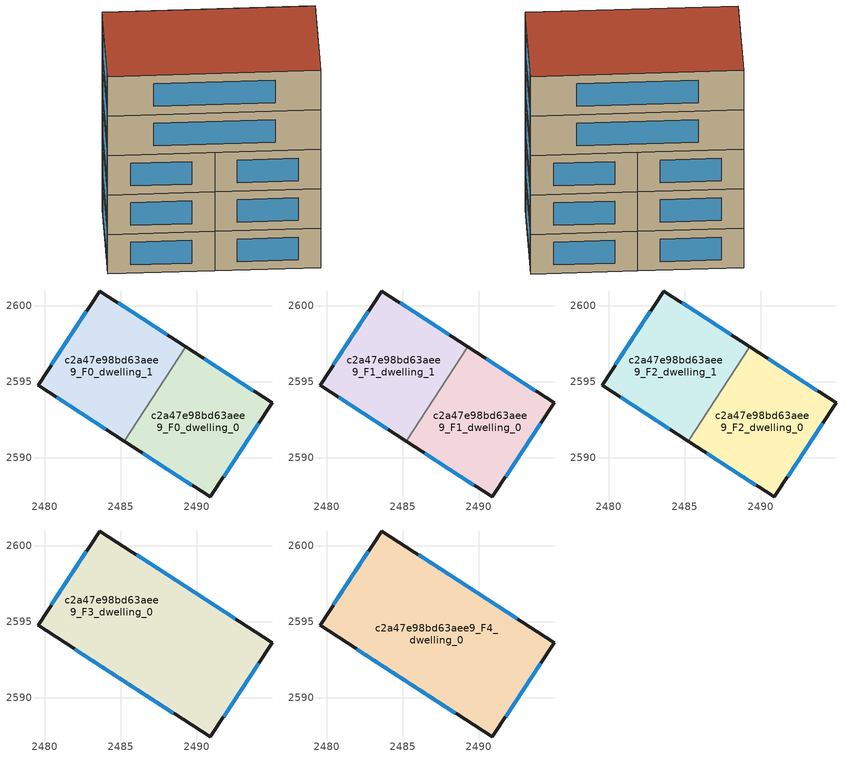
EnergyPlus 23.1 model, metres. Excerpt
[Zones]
c2a47e98bd63aee9_F0_dwelling_0
 floor ground (EU_floor_Construction): 2494.94,2593.61 2490.89,2587.43 2485.24,2591.09 2489.26,2597.29 z0
 wall outside (EU_wall_Construction): 2485.24,2591.09 2490.89,2587.43 2494.94,2593.61 2489.26,2597.29 z0:3
 wall to c2a47e98bd63aee9_F0_dwelling_1 (EU_wall_Construction): 2489.26,2597.29 2485.24,2591.09 z0:3
 window (EU_Window_Construction): 2493.73,2594.4 2490.48,2596.51 / 2491.76,2588.75 2494.07,2592.29 / 2486.45,2590.31 2489.68,2588.21 z0.64:2.36
c2a47e98bd63aee9_F0_dwelling_1
 floor ground (EU_floor_Construction): 2489.26,2597.29 2485.24,2591.09 2479.56,2594.78 2483.61,2600.96 z0
 wall outside (EU_wall_Construction): 2489.26,2597.29 2483.61,2600.96 2479.56,2594.78 2485.24,2591.09 z0:3
 window (EU_Window_Construction): 2480.78,2593.99 2484.02,2591.88 / 2482.74,2599.64 2480.43,2596.1 / 2488.05,2598.08 2484.82,2600.17 z0.64:2.36
c2a47e98bd63aee9_F1_dwelling_0
 floor to c2a47e98bd63aee9_F0_dwelling_0 (EU_floor_Construction): 2494.94,2593.61 2490.89,2587.43 2485.24,2591.09 2489.26,2597.29 z3
 wall outside (EU_wall_Construction): 2485.24,2591.09 2490.89,2587.43 2494.94,2593.61 2489.26,2597.29 z3:6
 wall to c2a47e98bd63aee9_F1_dwelling_1 (EU_wall_Construction): 2489.26,2597.29 2485.24,2591.09 z3:6
 window (EU_Window_Construction): 2493.73,2594.4 2490.48,2596.51 / 2491.76,2588.75 2494.07,2592.29 / 2486.45,2590.31 2489.68,2588.21 z3.64:5.36
c2a47e98bd63aee9_F1_dwelling_1
 floor to c2a47e98bd63aee9_F0_dwelling_1 (EU_floor_Construction): 2489.26,2597.29 2485.24,2591.09 2479.56,2594.78 2483.61,2600.96 z3
 wall outside (EU_wall_Construction): 2489.26,2597.29 2483.61,2600.96 2479.56,2594.78 2485.24,2591.09 z3:6
 window (EU_Window_Construction): 2480.78,2593.99 2484.02,2591.88 / 2482.74,2599.64 2480.43,2596.1 / 2488.05,2598.08 2484.82,2600.17 z3.64:5.36
c2a47e98bd63aee9_F2_dwelling_0
 floor to c2a47e98bd63aee9_F1_dwelling_0 (EU_floor_Construction): 2494.94,2593.61 2490.89,2587.43 2485.24,2591.09 2489.26,2597.29 z6
 wall outside (EU_wall_Construction): 2485.24,2591.09 2490.89,2587.43 2494.94,2593.61 2489.26,2597.29 z6:9
 wall to c2a47e98bd63aee9_F2_dwelling_1 (EU_wall_Construction): 2489.26,2597.29 2485.24,2591.09 z6:9
 window (EU_Window_Construction): 2493.73,2594.4 2490.48,2596.51 / 2491.76,2588.75 2494.07,2592.29 / 2486.45,2590.31 2489.68,2588.21 z6.64:8.36
c2a47e98bd63aee9_F2_dwelling_1
 floor to c2a47e98bd63aee9_F1_dwelling_1 (EU_floor_Construction): 2489.26,2597.29 2485.24,2591.09 2479.56,2594.78 2483.61,2600.96 z6
 wall outside (EU_wall_Construction): 2489.26,2597.29 2483.61,2600.96 2479.56,2594.78 2485.24,2591.09 z6:9
 window (EU_Window_Construction): 2480.78,2593.99 2484.02,2591.88 / 2482.74,2599.64 2480.43,2596.1 / 2488.05,2598.08 2484.82,2600.17 z6.64:8.36
c2a47e98bd63aee9_F3_dwelling_0
 floor to c2a47e98bd63aee9_F2_dwelling_0 (EU_floor_Construction): 2494.94,2593.61 2490.89,2587.43 2485.24,2591.09 2489.26,2597.29 z9
 floor to c2a47e98bd63aee9_F2_dwelling_1 (EU_floor_Construction): 2489.26,2597.29 2485.24,2591.09 2479.56,2594.78 2483.61,2600.96 z9
 wall outside (EU_wall_Construction): 2494.94,2593.61 2483.61,2600.96 2479.56,2594.78 2490.89,2587.43 2494.94,2593.61 z9:12
 window (EU_Window_Construction): 2492.51,2595.19 2486.04,2599.39 / 2491.76,2588.75 2494.07,2592.29 / 2481.99,2593.2 2488.47,2589 / 2482.74,2599.64 2480.43,2596.1 z9.64:11.36
c2a47e98bd63aee9_F4_dwelling_0
 floor to c2a47e98bd63aee9_F3_dwelling_0 (EU_floor_Construction): 2494.94,2593.61 2490.89,2587.43 2479.56,2594.78 2483.61,2600.96 z12
 wall outside (EU_wall_Construction): 2494.94,2593.61 2483.61,2600.96 2479.56,2594.78 2490.89,2587.43 2494.94,2593.61 z12:15
 window (EU_Window_Construction): 2492.51,2595.19 2486.04,2599.39 / 2491.76,2588.75 2494.07,2592.29 / 2481.99,2593.2 2488.47,2589 / 2482.74,2599.64 2480.43,2596.1 z12.64:14.36
 roof outside (EU_roof_Construction): 2490.89,2587.43 2494.94,2593.61 2483.61,2600.96 2479.56,2594.78 z15
[Building]
EU S2 Campaign: North Axis=0; Terrain=City; Solar Distribution=FullExterior
[Site:Location]
Yerevan-Zvartnots.Intl.AP: Latitude=40.15; Longitude=44.383; Time Zone=4; Elevation=854
[SizingPeriod:WeatherFileDays]
AnnualSizingPeriod: Begin Month=1; Begin Day of Month=1; End Month=12; End Day of Month=31; Day of Week for Start Day=Monday; Use Weather File Daylight Saving Period=No; Use Weather File Rain and Snow Indicators=No
[MATERIAL]
EU_InternalMass_Material: Roughness=MediumRough; Thickness=0.1; Conductivity=1; Density=1800; Specific Heat=900; Thermal Absorptance=0.9; Solar Absorptance=0.7; Visible Absorptance=0.7
[MATERIAL:NOMASS] Roughness=MediumRough; Thermal Absorptance=0.9; Solar Absorptance=0.7; Visible Absorptance=0.7
Name | Thermal Resistance
EU_wall_NoMass | 1.05043
EU_roof_NoMass | 1.45357
EU_floor_NoMass | 0.478065
[WINDOWMATERIAL:SIMPLEGLAZINGSYSTEM]
EU_Window_SimpleGlazing: UFactor=2.5566; Solar Heat Gain Coefficient=0.75; Visible Transmittance=0.75
[CONSTRUCTION]
EU_wall_Construction: EU_wall_NoMass
EU_roof_Construction: EU_roof_NoMass
EU_floor_Construction: EU_floor_NoMass
EU_Window_Construction: EU_Window_SimpleGlazing
EU_InternalMass_Construction: EU_InternalMass_Material
[ZONE] Type=1; Multiplier=1; Ceiling Height=autocalculate; Floor Area=autocalculate; Part of Total Floor Area=Yes
Name | Volume
c2a47e98bd63aee9_F0_dwelling_0 | 149.731
c2a47e98bd63aee9_F1_dwelling_0; c2a47e98bd63aee9_F2_dwelling_0 | 149.73
c2a47e98bd63aee9_F3_dwelling_0 | 299.473
c2a47e98bd63aee9_F4_dwelling_0 | 299.478
c2a47e98bd63aee9_F0_dwelling_1 | 149.75
c2a47e98bd63aee9_F1_dwelling_1; c2a47e98bd63aee9_F2_dwelling_1 | 149.749
[INTERNALMASS] Construction=EU_InternalMass_Construction
Name | Zone or ZoneList | Surface Area
c2a47e98bd63aee9_F0_dwelling_0_EU_InternalMass | c2a47e98bd63aee9_F0_dwelling_0 | 49.9103
c2a47e98bd63aee9_F0_dwelling_1_EU_InternalMass | c2a47e98bd63aee9_F0_dwelling_1 | 49.9165
c2a47e98bd63aee9_F1_dwelling_0_EU_InternalMass | c2a47e98bd63aee9_F1_dwelling_0 | 49.9103
c2a47e98bd63aee9_F1_dwelling_1_EU_InternalMass | c2a47e98bd63aee9_F1_dwelling_1 | 49.9165
c2a47e98bd63aee9_F2_dwelling_0_EU_InternalMass | c2a47e98bd63aee9_F2_dwelling_0 | 49.9103
c2a47e98bd63aee9_F2_dwelling_1_EU_InternalMass | c2a47e98bd63aee9_F2_dwelling_1 | 49.9165
c2a47e98bd63aee9_F3_dwelling_0_EU_InternalMass | c2a47e98bd63aee9_F3_dwelling_0 | 99.826
c2a47e98bd63aee9_F4_dwelling_0_EU_InternalMass | c2a47e98bd63aee9_F4_dwelling_0 | 99.826
[OTHEREQUIPMENT] Fuel Type=Electricity; Design Level Calculation Method=Watts/Area; Power per Zone Floor Area=1; Fraction Latent=0; Fraction Radiant=0; Fraction Lost=0; Carbon Dioxide Generation Rate=0; EndUse Subcategory=EU_Step8_InternalGains
Name | Zone or ZoneList or Space or SpaceList | Schedule
EU_Step8_InternalGain_c2a47e98bd63aee9_F0_dwelling_0_f000 | c2a47e98bd63aee9_F0_dwelling_0 | EU_Step8_GainSchedule_c2a47e98bd63aee9_F0_dwelling_0_f000
EU_Step8_InternalGain_c2a47e98bd63aee9_F0_dwelling_1_f000 | c2a47e98bd63aee9_F0_dwelling_1 | EU_Step8_GainSchedule_c2a47e98bd63aee9_F0_dwelling_1_f000
EU_Step8_InternalGain_c2a47e98bd63aee9_F1_dwelling_0_f000 | c2a47e98bd63aee9_F1_dwelling_0 | EU_Step8_GainSchedule_c2a47e98bd63aee9_F1_dwelling_0_f000
EU_Step8_InternalGain_c2a47e98bd63aee9_F1_dwelling_1_f000 | c2a47e98bd63aee9_F1_dwelling_1 | EU_Step8_GainSchedule_c2a47e98bd63aee9_F1_dwelling_1_f000
EU_Step8_InternalGain_c2a47e98bd63aee9_F2_dwelling_0_f000 | c2a47e98bd63aee9_F2_dwelling_0 | EU_Step8_GainSchedule_c2a47e98bd63aee9_F2_dwelling_0_f000
EU_Step8_InternalGain_c2a47e98bd63aee9_F2_dwelling_1_f000 | c2a47e98bd63aee9_F2_dwelling_1 | EU_Step8_GainSchedule_c2a47e98bd63aee9_F2_dwelling_1_f000
EU_Step8_InternalGain_c2a47e98bd63aee9_F3_dwelling_0_f000 | c2a47e98bd63aee9_F3_dwelling_0 | EU_Step8_GainSchedule_c2a47e98bd63aee9_F3_dwelling_0_f000
EU_Step8_InternalGain_c2a47e98bd63aee9_F4_dwelling_0_f000 | c2a47e98bd63aee9_F4_dwelling_0 | EU_Step8_GainSchedule_c2a47e98bd63aee9_F4_dwelling_0_f000
[ZONEVENTILATION:DESIGNFLOWRATE] Schedule=EU_AlwaysOn; Design Flow Rate Calculation Method=AirChanges/Hour; Air Changes per Hour=0.557805; Ventilation Type=Natural; Fan Pressure Rise=0; Fan Total Efficiency=1; Constant Term Coefficient=1; Temperature Term Coefficient=0; Velocity Term Coefficient=0; Velocity Squared Term Coefficient=0; Minimum Indoor Temperature=-100; Maximum Indoor Temperature=100; Delta Temperature=-100; Minimum Outdoor Temperature=-100; Maximum Outdoor Temperature=100; Maximum Wind Speed=40
Name | Zone or ZoneList or Space or SpaceList
EU_ConstantAir_c2a47e98bd63aee9_F0_dwelling_0 | c2a47e98bd63aee9_F0_dwelling_0
EU_ConstantAir_c2a47e98bd63aee9_F0_dwelling_1 | c2a47e98bd63aee9_F0_dwelling_1
EU_ConstantAir_c2a47e98bd63aee9_F1_dwelling_0 | c2a47e98bd63aee9_F1_dwelling_0
EU_ConstantAir_c2a47e98bd63aee9_F1_dwelling_1 | c2a47e98bd63aee9_F1_dwelling_1
EU_ConstantAir_c2a47e98bd63aee9_F2_dwelling_0 | c2a47e98bd63aee9_F2_dwelling_0
EU_ConstantAir_c2a47e98bd63aee9_F2_dwelling_1 | c2a47e98bd63aee9_F2_dwelling_1
EU_ConstantAir_c2a47e98bd63aee9_F3_dwelling_0 | c2a47e98bd63aee9_F3_dwelling_0
EU_ConstantAir_c2a47e98bd63aee9_F4_dwelling_0 | c2a47e98bd63aee9_F4_dwelling_0
[HVACTEMPLATE:THERMOSTAT] Constant Heating Setpoint=20; Constant Cooling Setpoint=50
EU_HeatOnly_c2a47e98bd63aee9_F0_dwelling_0; EU_HeatOnly_c2a47e98bd63aee9_F0_dwelling_1; EU_HeatOnly_c2a47e98bd63aee9_F1_dwelling_0; EU_HeatOnly_c2a47e98bd63aee9_F1_dwelling_1; EU_HeatOnly_c2a47e98bd63aee9_F2_dwelling_0; EU_HeatOnly_c2a47e98bd63aee9_F2_dwelling_1; EU_HeatOnly_c2a47e98bd63aee9_F3_dwelling_0; EU_HeatOnly_c2a47e98bd63aee9_F4_dwelling_0
[HVACTEMPLATE:ZONE:IDEALLOADSAIRSYSTEM] System Availability Schedule=EU_AlwaysOn; Maximum Heating Supply Air Temperature=50; Minimum Cooling Supply Air Temperature=13; Maximum Heating Supply Air Humidity Ratio=0.0156; Minimum Cooling Supply Air Humidity Ratio=0.0077; Heating Limit=NoLimit; Cooling Limit=NoLimit; Heating Availability Schedule=EU_AlwaysOn; Cooling Availability Schedule=EU_CoolingOff; Dehumidification Control Type=ConstantSensibleHeatRatio; Cooling Sensible Heat Ratio=0.7; Dehumidification Setpoint=60; Humidification Control Type=None; Humidification Setpoint=30; Outdoor Air Method=None; Outdoor Air Flow Rate per Person=0.00944; Outdoor Air Flow Rate per Zone Floor Area=0; Outdoor Air Flow Rate per Zone=0; Demand Controlled Ventilation Type=None; Outdoor Air Economizer Type=NoEconomizer; Heat Recovery Type=None; Sensible Heat Recovery Effectiveness=0.7; Latent Heat Recovery Effectiveness=0.65
Name | Template Thermostat
c2a47e98bd63aee9_F0_dwelling_0 | EU_HeatOnly_c2a47e98bd63aee9_F0_dwelling_0
c2a47e98bd63aee9_F0_dwelling_1 | EU_HeatOnly_c2a47e98bd63aee9_F0_dwelling_1
c2a47e98bd63aee9_F1_dwelling_0 | EU_HeatOnly_c2a47e98bd63aee9_F1_dwelling_0
c2a47e98bd63aee9_F1_dwelling_1 | EU_HeatOnly_c2a47e98bd63aee9_F1_dwelling_1
c2a47e98bd63aee9_F2_dwelling_0 | EU_HeatOnly_c2a47e98bd63aee9_F2_dwelling_0
c2a47e98bd63aee9_F2_dwelling_1 | EU_HeatOnly_c2a47e98bd63aee9_F2_dwelling_1
c2a47e98bd63aee9_F3_dwelling_0 | EU_HeatOnly_c2a47e98bd63aee9_F3_dwelling_0
c2a47e98bd63aee9_F4_dwelling_0 | EU_HeatOnly_c2a47e98bd63aee9_F4_dwelling_0
[SIZING:ZONE] Zone Cooling Design Supply Air Temperature Input Method=SupplyAirTemperature; Zone Cooling Design Supply Air Temperature=13; Zone Heating Design Supply Air Temperature Input Method=SupplyAirTemperature; Zone Heating Design Supply Air Temperature=50; Zone Cooling Design Supply Air Humidity Ratio=0.008; Zone Heating Design Supply Air Humidity Ratio=0.008; Cooling Design Air Flow Method=DesignDay; Cooling Design Air Flow Rate=0; Cooling Minimum Air Flow per Zone Floor Area=0.000762; Cooling Minimum Air Flow=0; Cooling Minimum Air Flow Fraction=0.2; Heating Design Air Flow Method=DesignDay; Heating Design Air Flow Rate=0; Heating Maximum Air Flow per Zone Floor Area=0.002032; Heating Maximum Air Flow=0.141576; Heating Maximum Air Flow Fraction=0.3; Account for Dedicated Outdoor Air System=No; Dedicated Outdoor Air System Control Strategy=NeutralSupplyAir; Dedicated Outdoor Air Low Setpoint Temperature for Design=autosize; Dedicated Outdoor Air High Setpoint Temperature for Design=autosize; Zone Load Sizing Method=Sensible Load Only No Latent Load; Zone Latent Cooling Design Supply Air Humidity Ratio Input Method=HumidityRatioDifference; Zone Cooling Design Supply Air Humidity Ratio Difference=0.005; Zone Latent Heating Design Supply Air Humidity Ratio Input Method=HumidityRatioDifference; Zone Humidification Design Supply Air Humidity Ratio Difference=0.005
c2a47e98bd63aee9_F0_dwelling_0; c2a47e98bd63aee9_F0_dwelling_1; c2a47e98bd63aee9_F1_dwelling_0; c2a47e98bd63aee9_F1_dwelling_1; c2a47e98bd63aee9_F2_dwelling_0; c2a47e98bd63aee9_F2_dwelling_1; c2a47e98bd63aee9_F3_dwelling_0; c2a47e98bd63aee9_F4_dwelling_0
[SCHEDULE:CONSTANT]
Name | Hourly Value
EU_AlwaysOn | 1
EU_CoolingOff | 0
[SCHEDULE:FILE] Column Number=1; Rows to Skip at Top=0; Number of Hours of Data=8760; Column Separator=Comma; Interpolate to Timestep=No; Minutes per Item=60; Adjust Schedule for Daylight Savings=Yes
Name | File
EU_Step8_GainSchedule_c2a47e98bd63aee9_F0_dwelling_0_f000 | ../../schedules/c2a47e98bd63aee9/c2a47e98bd63aee9_F0_dwelling_0_f000_gain.csv
EU_Step8_GainSchedule_c2a47e98bd63aee9_F0_dwelling_1_f000 | ../../schedules/c2a47e98bd63aee9/c2a47e98bd63aee9_F0_dwelling_1_f000_gain.csv
EU_Step8_GainSchedule_c2a47e98bd63aee9_F1_dwelling_0_f000 | ../../schedules/c2a47e98bd63aee9/c2a47e98bd63aee9_F1_dwelling_0_f000_gain.csv
EU_Step8_GainSchedule_c2a47e98bd63aee9_F1_dwelling_1_f000 | ../../schedules/c2a47e98bd63aee9/c2a47e98bd63aee9_F1_dwelling_1_f000_gain.csv
EU_Step8_GainSchedule_c2a47e98bd63aee9_F2_dwelling_0_f000 | ../../schedules/c2a47e98bd63aee9/c2a47e98bd63aee9_F2_dwelling_0_f000_gain.csv
EU_Step8_GainSchedule_c2a47e98bd63aee9_F2_dwelling_1_f000 | ../../schedules/c2a47e98bd63aee9/c2a47e98bd63aee9_F2_dwelling_1_f000_gain.csv
EU_Step8_GainSchedule_c2a47e98bd63aee9_F3_dwelling_0_f000 | ../../schedules/c2a47e98bd63aee9/c2a47e98bd63aee9_F3_dwelling_0_f000_gain.csv
EU_Step8_GainSchedule_c2a47e98bd63aee9_F4_dwelling_0_f000 | ../../schedules/c2a47e98bd63aee9/c2a47e98bd63aee9_F4_dwelling_0_f000_gain.csv
